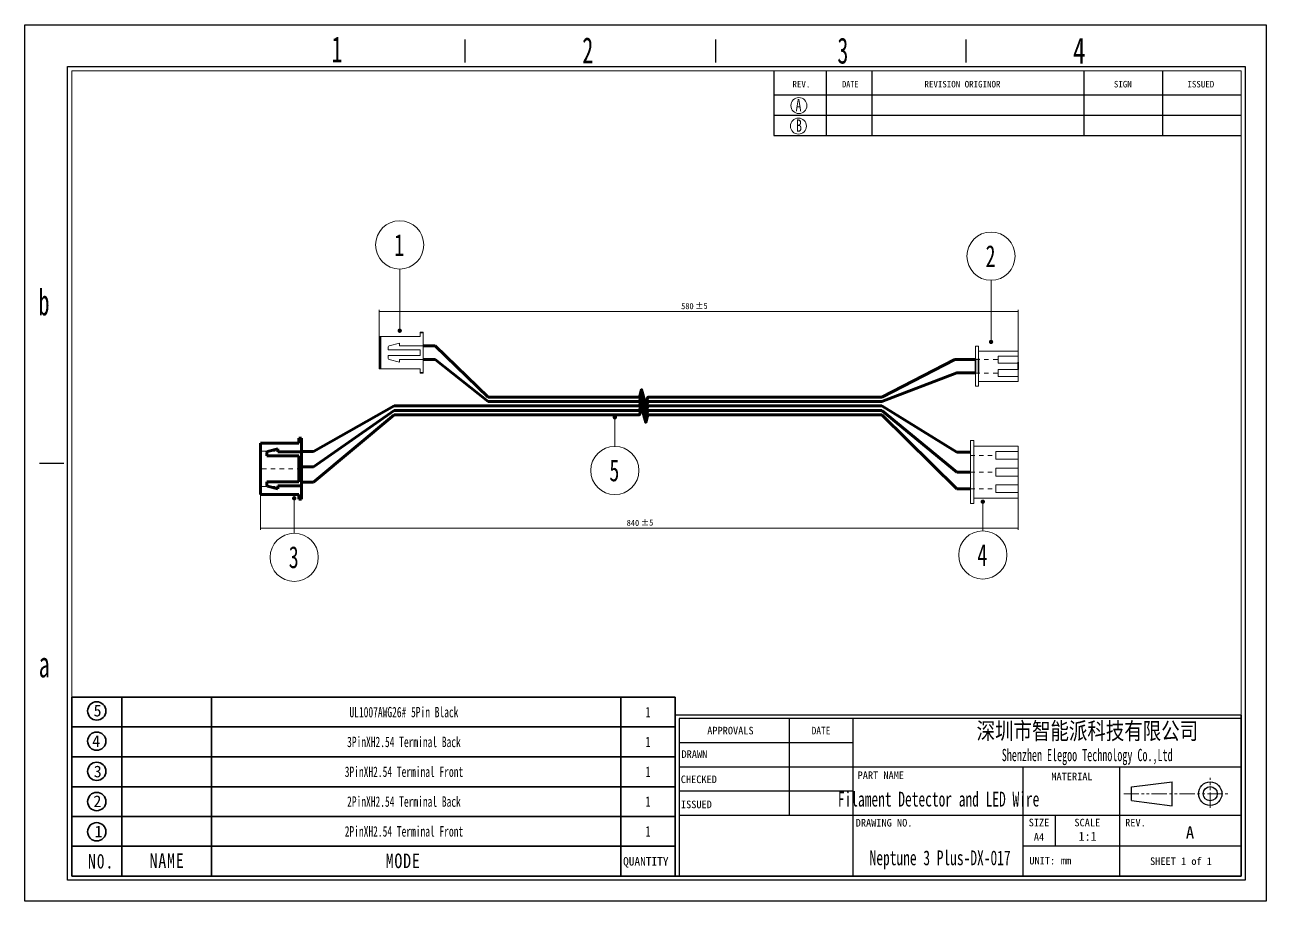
# Model space of a CAD drawing. Header units: millimetres. Extents: x 0 to 1350, y 0 to 243.
# Drawn here: x 1067.2 to 1350.4, y 2.1 to 202.2 of the extents above; entities that cross this region are included whole.
import ezdxf
from ezdxf.enums import TextEntityAlignment as Align

# ---------------------------------------------------------------- set-up
doc = ezdxf.new("R2010")
doc.units = ezdxf.units.MM
for name, pattern in [('双点画线', [22, 12, -2, 2, -2, 2, -2]), ('点画线', [18, 12, -2, 2, -2]), ('虚线', [2, 1, -1])]:
    doc.linetypes.add(name, pattern=pattern)
doc.layers.get('0').update_dxf_attribs({"lineweight": 35})
for name, color, linetype, lineweight in [('SLD-0', 179, 'Continuous', 30), ('中心线层', 1, '点画线', 18), ('尺寸线层', 3, 'Continuous', 18), ('粗实线层', 7, 'Continuous', 35), ('细实线层', 7, 'Continuous', 18)]:
    doc.layers.add(name, color=color, linetype=linetype, lineweight=lineweight)
doc.styles.add('SLDTEXTSTYLE0', font='', dxfattribs={"width": 0.7})
doc.styles.add('SLDTEXTSTYLE10', font='', dxfattribs={"width": 0.7865})
doc.styles.add('SLDTEXTSTYLE11', font='', dxfattribs={"width": 0.862222})
doc.styles.add('SLDTEXTSTYLE12', font='', dxfattribs={"width": 1.089})
doc.styles.add('SLDTEXTSTYLE13', font='', dxfattribs={"width": 0.805625})
doc.styles.add('SLDTEXTSTYLE2', font='', dxfattribs={"width": 0.469})
doc.styles.add('SLDTEXTSTYLE3', font='', dxfattribs={"width": 0.56})
doc.styles.add('SLDTEXTSTYLE4', font='', dxfattribs={"width": 0.40535})
doc.styles.add('SLDTEXTSTYLE5', font='', dxfattribs={"width": 0.7})
doc.styles.add('SLDTEXTSTYLE6', font='', dxfattribs={"width": 0.62})
doc.styles.add('SLDTEXTSTYLE7', font='', dxfattribs={"width": 0.9075})
doc.styles.add('SLDTEXTSTYLE8', font='', dxfattribs={"width": 0.484})
doc.styles.add('SLDTEXTSTYLE9', font='', dxfattribs={"width": 0.870455})
doc.styles.add('工程1', font='')
doc.styles.add('标准', font='', dxfattribs={"width": 0.667})
doc.styles.get('SLDTEXTSTYLE0').set_extended_font_data('宋体')
doc.styles.get('SLDTEXTSTYLE10').set_extended_font_data('宋体')
doc.styles.get('SLDTEXTSTYLE11').set_extended_font_data('宋体')
doc.styles.get('SLDTEXTSTYLE12').set_extended_font_data('宋体')
doc.styles.get('SLDTEXTSTYLE13').set_extended_font_data('宋体')
doc.styles.get('SLDTEXTSTYLE2').set_extended_font_data('宋体')
doc.styles.get('SLDTEXTSTYLE3').set_extended_font_data('宋体')
doc.styles.get('SLDTEXTSTYLE4').set_extended_font_data('宋体')
doc.styles.get('SLDTEXTSTYLE5').set_extended_font_data('宋体')
doc.styles.get('SLDTEXTSTYLE6').set_extended_font_data('宋体')
doc.styles.get('SLDTEXTSTYLE7').set_extended_font_data('宋体')
doc.styles.get('SLDTEXTSTYLE8').set_extended_font_data('宋体')
doc.styles.get('SLDTEXTSTYLE9').set_extended_font_data('宋体')
doc.styles.get('工程1').set_extended_font_data('宋体')
doc.styles.get('标准').set_extended_font_data('宋体')
doc.dimstyles.new('标准', dxfattribs={"dimscale": 0.4, "dimtxt": 3.5, "dimasz": 2.5, "dimexe": 1, "dimexo": 0, "dimtad": 1, "dimdsep": 46, "dimtxsty": '工程1', "dimblk": '_CAXARROW', "dimcen": 0, "dimdle": 4, "dimazin": 2, "dimtfac": 0.707107, "dimtdec": 3, "dimtmove": 2, "dimatfit": 3, "dimfxl": 1, "dimfrac": 2, "dimtolj": 1, "dimarcsym": 1})

# ---------------------------------------------------------------- blocks, each defined once
blk = doc.blocks.new('*X13')
at = {"color": 0, "char_height": 1.4, "attachment_point": 1, "style": '工程1'}
for s, insert, width in [('%%P5', (1220.13, 138.75), 12.0134), ('580', (1216.93, 138.68), 23.057)]:
    blk.add_mtext(s, dxfattribs=dict(at, insert=insert, width=width))
blk = doc.blocks.new('*X12')
at = {"layer": '尺寸线层', "linetype": 'Continuous'}
for points in [[(1148.04, 136.76), (1149.04, 136.88), (1149.04, 136.63)], [(1293.83, 136.76), (1292.83, 136.88), (1292.83, 136.63)]]:
    blk.add_hatch(color=0, dxfattribs=at).paths.add_polyline_path(points, flags=0)
at = {"layer": '尺寸线层', "color": 0, "linetype": 'Continuous'}
for p, q in [((1148.04, 131.06), (1148.04, 137.16)), ((1148.04, 136.76), (1293.83, 136.76)), ((1293.83, 127.68), (1293.83, 137.16))]:
    blk.add_line(p, q, dxfattribs=at)
at = {"layer": '尺寸线层', "color": 0}
blk.add_blockref('*X13', (0, 0), dxfattribs=at)
blk = doc.blocks.new('_CAXARROW')
blk.add_hatch(color=0).paths.add_polyline_path([(0, 0), (-1, 0.125), (-1, -0.125)], flags=0)
blk = doc.blocks.new('*X28')
at = {"color": 0, "char_height": 1.4, "attachment_point": 1, "style": '工程1'}
for s, insert, width in [('840', (1204.5, 89.19), 23.1821), ('%%P5', (1207.73, 89.27), 12.0134)]:
    blk.add_mtext(s, dxfattribs=dict(at, insert=insert, width=width))
blk = doc.blocks.new('*X27')
at = {"layer": '尺寸线层', "linetype": 'Continuous'}
for points in [[(1120.97, 87.27), (1121.97, 87.4), (1121.97, 87.15)], [(1293.83, 87.27), (1292.83, 87.4), (1292.83, 87.15)]]:
    blk.add_hatch(color=0, dxfattribs=at).paths.add_polyline_path(points, flags=0)
at = {"layer": '尺寸线层', "color": 0, "linetype": 'Continuous'}
for p, q in [((1120.97, 94.95), (1120.97, 86.87)), ((1293.83, 94.15), (1293.83, 86.87)), ((1120.97, 87.27), (1293.83, 87.27))]:
    blk.add_line(p, q, dxfattribs=at)
at = {"layer": '尺寸线层', "color": 0}
blk.add_blockref('*X28', (0, 0), dxfattribs=at)
blk = doc.blocks.new('*X29')
at = {"layer": '细实线层', "lineweight": 18}
h = blk.add_hatch(color=0, dxfattribs=at)
edge = h.paths.add_edge_path(flags=0)
edge.add_arc((0, 0), 0.5, 0, 360)
at = {"layer": '细实线层', "color": 0}
blk.add_line((0, 0), (0, 14.09), dxfattribs=at)
for start, end in [(90, 270), (270, 90)]:
    blk.add_arc((0, 19.59), 5.5, start, end, dxfattribs=at)
at = {"layer": '细实线层', "color": 0, "lineweight": 18, "insert": (0, 19.59), "char_height": 5, "width": 2.8506, "attachment_point": 5, "line_spacing_factor": 1.15057, "style": '标准'}
blk.add_mtext('\\T1.1;1', dxfattribs=at)
blk = doc.blocks.new('*X30')
at = {"layer": '细实线层', "lineweight": 18}
h = blk.add_hatch(color=0, dxfattribs=at)
edge = h.paths.add_edge_path(flags=0)
edge.add_arc((0, 0), 0.5, 0, 360)
at = {"layer": '细实线层', "color": 0}
blk.add_line((0, 0), (0, 14.09), dxfattribs=at)
for start, end in [(90, 270), (270, 90)]:
    blk.add_arc((0, 19.59), 5.5, start, end, dxfattribs=at)
at = {"layer": '细实线层', "color": 0, "lineweight": 18, "insert": (0, 19.59), "char_height": 5, "width": 3.1301, "attachment_point": 5, "line_spacing_factor": 1.15057, "style": '标准'}
blk.add_mtext('\\T1.1;2', dxfattribs=at)
blk = doc.blocks.new('*X31')
at = {"layer": '细实线层', "lineweight": 18}
h = blk.add_hatch(color=0, dxfattribs=at)
edge = h.paths.add_edge_path(flags=0)
edge.add_arc((0, 0), 0.5, 0, 360)
at = {"layer": '细实线层', "color": 0}
blk.add_line((0, 0), (0, -7.99), dxfattribs=at)
for start, end in [(90, 270), (270, 90)]:
    blk.add_arc((0, -13.49), 5.5, start, end, dxfattribs=at)
at = {"layer": '细实线层', "color": 0, "lineweight": 18, "insert": (0, -13.49), "char_height": 5, "width": 3.1301, "attachment_point": 5, "line_spacing_factor": 1.15057, "style": '标准'}
blk.add_mtext('\\T1.1;3', dxfattribs=at)
blk = doc.blocks.new('*X32')
at = {"layer": '细实线层', "lineweight": 18}
h = blk.add_hatch(color=0, dxfattribs=at)
edge = h.paths.add_edge_path(flags=0)
edge.add_arc((0, 0), 0.5, 0, 360)
at = {"layer": '细实线层', "color": 0}
blk.add_line((0, 0), (0, -6.66), dxfattribs=at)
for start, end in [(90, 270), (270, 90)]:
    blk.add_arc((0, -12.16), 5.5, start, end, dxfattribs=at)
at = {"layer": '细实线层', "color": 0, "lineweight": 18, "insert": (0, -12.16), "char_height": 5, "width": 3.3257, "attachment_point": 5, "line_spacing_factor": 1.15057, "style": '标准'}
blk.add_mtext('\\T1.1;4', dxfattribs=at)
blk = doc.blocks.new('*X33')
at = {"layer": '细实线层', "lineweight": 18}
h = blk.add_hatch(color=0, dxfattribs=at)
edge = h.paths.add_edge_path(flags=0)
edge.add_arc((0, 0), 0.5, 0, 360)
at = {"layer": '细实线层', "color": 0}
blk.add_line((0, 0), (0, -6.66), dxfattribs=at)
for start, end in [(90, 270), (270, 90)]:
    blk.add_arc((0, -12.16), 5.5, start, end, dxfattribs=at)
at = {"layer": '细实线层', "color": 0, "lineweight": 18, "insert": (0, -12.16), "char_height": 5, "width": 3.1301, "attachment_point": 5, "line_spacing_factor": 1.15057, "style": '标准'}
blk.add_mtext('\\T1.1;5', dxfattribs=at)
blk = doc.blocks.new('ELEGOO标题栏_1')
for p in [(133.85, 38.11), (0, 0)]:
    blk.add_line(p, (133.85, 0))
at = {"layer": 'SLD-0', "color": 0, "linetype": 'Continuous'}
for p, q in [((133.85, 38.11), (0, 38.11)), ((0, 38.11), (0, 0)), ((133.85, 37.29), (0.96, 37.29)), ((0.96, 37.29), (0.96, 0)), ((26.95, 37.29), (26.95, 14.34)), ((42.07, 37.29), (42.07, 0)), ((42.07, 31.55), (0.96, 31.55)), ((133.85, 25.81), (0.96, 25.81)), ((82.22, 25.81), (82.22, 0)), ((105.17, 0), (105.17, 25.81)), ((107.93, 21.13), (117.56, 22.32)), ((107.93, 17.89), (107.93, 21.13)), ((117.56, 16.63), (117.56, 22.32)), ((42.07, 20.08), (0.96, 20.08)), ((107.93, 17.89), (117.56, 16.63)), ((133.85, 14.34), (0.96, 14.34)), ((89.87, 14.34), (89.87, 7.17)), ((82.22, 7.17), (133.85, 7.17))]:
    blk.add_line(p, q, dxfattribs=at)
for radius in [2.77, 1.67]:
    blk.add_circle((126.54, 19.51), radius, dxfattribs=at)
at = {"layer": '中心线层', "color": 1, "linetype": '双点画线', "lineweight": 18, "ltscale": 0.3}
for p, q in [((126.54, 16.16), (126.54, 23.3)), ((106.1, 19.51), (130.7, 19.51))]:
    blk.add_line(p, q, dxfattribs=at)
at = {"layer": 'SLD-0', "color": 0}
for s, insert, char_height, width, attachment_point, style in [('{\\W1;APPROVALS}', (13.1, 35.34), 1.7927, 38.1779, 2, 'SLDTEXTSTYLE10'), ('DATE', (34.52, 35.34), 1.793, 17.8919, 2, 'SLDTEXTSTYLE7'), ('{\\W0.8;深圳市智能派科技有限公司}', (97.5, 36.37), 4, 133.1206, 2, 'SLDTEXTSTYLE0'), ('{\\W1;DRAWN}', (4.58, 29.77), 1.7927, 12.6788, 2, 'SLDTEXTSTYLE4'), ('{\\fsimsun|b1|i0|c134|p2;\\W0.6;Shenzhen Elegoo Technology Co.,Ltd}', (97.46, 30.12), 2.9104, 129.0935, 2, 'SLDTEXTSTYLE2'), ('{\\W1;CHECKED}', (5.63, 23.81), 1.7927, 17.6061, 2, 'SLDTEXTSTYLE4'), ('{\\W1;PART NAME}', (48.66, 24.78), 1.7927, 40.2352, 2, 'SLDTEXTSTYLE11'), ('{\\W1;MATERIAL}', (93.86, 24.48), 1.7927, 43.0109, 2, 'SLDTEXTSTYLE12'), ('{\\W1;ISSUED}', (5.05, 17.87), 1.7927, 14.7218, 2, 'SLDTEXTSTYLE4'), ('{\\W1;DRAWING NO.}', (49.43, 13.53), 1.7927, 46.8642, 2, 'SLDTEXTSTYLE9'), ('{\\W1;SIZE}', (86.06, 13.59), 1.793, 9.8746, 2, 'SLDTEXTSTYLE4'), ('{\\W1;SCALE}', (97.48, 13.58), 1.7927, 22.8456, 2, 'SLDTEXTSTYLE7'), ('{\\W1;REV.}', (108.87, 13.56), 1.793, 16.3741, 2, 'SLDTEXTSTYLE7'), ('{\\W1;A}', (120.78, 11.78), 2.91, 3.9348, 1, 'SLDTEXTSTYLE3'), ('{\\W1;A4}', (86.06, 10.18), 1.793, 4.9073, 2, 'SLDTEXTSTYLE4'), ('{\\W1;1:1}', (97.55, 10.49), 2.117, 7.7808, 2, 'SLDTEXTSTYLE3'), ('{\\W1;UNIT:}', (86.83, 4.57), 1.7927, 18.0042, 2, 'SLDTEXTSTYLE7'), ('{\\W1;mm}', (92.46, 4.58), 1.793, 5.0475, 2, 'SLDTEXTSTYLE8'), ('{\\W1;SHEET 1 of 1}', (119.64, 4.44), 1.7927, 47.0046, 2, 'SLDTEXTSTYLE13')]:
    blk.add_mtext(s, dxfattribs=dict(at, insert=insert, char_height=char_height, width=width, attachment_point=attachment_point, style=style))
at = {"layer": '尺寸线层', "color": 0, "style": '标准', "width": 0.667}
for tag, height, p in [('绘制者', 2, (21.79, 28.7)), ('绘图日期', 2, (34.51, 28.68)), ('审核者', 2, (21.8, 23.22)), ('审核日期', 2, (34.51, 22.95)), ('材质', 3.5, (94.1, 18.33)), ('发布者', 2, (21.79, 17.24)), ('发布日期', 2, (34.51, 17.21)), ('零件名称', 3.5, (62.32, 18.23)), ('图纸编号', 3.5, (62.68, 4.34))]:
    blk.add_attdef(tag, text='', height=height, dxfattribs=at).set_placement(p, align=Align.MIDDLE_CENTER)
blk = doc.blocks.new('更新记录栏_1')
at = {"layer": 'SLD-0', "color": 0, "linetype": 'Continuous'}
for p, q in [((-110.52, 0), (-110.52, -15.3)), ((-98.13, 0), (-98.13, -15.3)), ((-87.3, 0), (-87.3, -15.3)), ((-110.52, -5.74), (0, -5.74)), ((-110.52, -10.52), (0, -10.52)), ((-110.52, -15.3), (0, -15.3))]:
    blk.add_line(p, q, dxfattribs=at)
at = {"layer": 'SLD-0', "color": 0}
for p, q in [((-37.16, 0), (-37.16, -15.3)), ((-18.58, 0), (-18.58, -15.3))]:
    blk.add_line(p, q, dxfattribs=at)
at = {"layer": 'SLD-0', "color": 2, "lineweight": 0}
for centre in [(-104.56, -8.25), (-104.68, -13.1)]:
    blk.add_circle(centre, 1.89, dxfattribs=at)
at = {"layer": '粗实线层', "color": 0, "lineweight": 18}
for p in [(-110.52, 0), (0, -15.3)]:
    blk.add_line(p, (0, 0), dxfattribs=at)
at = {"layer": 'SLD-0', "color": 0, "attachment_point": 1, "style": 'SLDTEXTSTYLE10'}
for s, insert, char_height, width in [('{\\W1;REV.}', (-106.09, -2.41), 1.554, 12.2988), ('DATE', (-94.32, -2.41), 1.554, 13.4388), ('{\\W1;REVISION ORIGINOR}', (-74.87, -2.41), 1.5536, 57.5127), ('{\\W1;SIGN}', (-30.09, -2.41), 1.554, 12.3134), ('{\\W1;ISSUED}', (-12.7, -2.41), 1.5536, 19.59)]:
    blk.add_mtext(s, dxfattribs=dict(at, insert=insert, char_height=char_height, width=width))
at = {"layer": 'SLD-0', "color": 2, "char_height": 2.9, "attachment_point": 1, "style": 'SLDTEXTSTYLE5'}
for s, insert, width in [('A', (-105.34, -6.68), 3.5956), ('B', (-105.23, -11.54), 3.5381)]:
    blk.add_mtext(s, dxfattribs=dict(at, insert=insert, width=width))
at = {"layer": '尺寸线层', "color": 0, "style": '标准', "width": 0.667}
for tag, p in [('日期A', (-92.71, -8.13)), ('A版本更新内容', (-62.23, -8.13)), ('标记A', (-27.87, -8.13)), ('发布者A', (-9.29, -8.13)), ('日期B', (-92.71, -12.91)), ('A版本更新内容', (-62.23, -12.91)), ('标记B', (-27.87, -12.91)), ('发布者B', (-9.29, -12.91))]:
    blk.add_attdef(tag, text='', height=1.5, dxfattribs=at).set_placement(p, align=Align.MIDDLE_CENTER)
blk = doc.blocks.new('图框_1')
at = {"layer": 'SLD-0', "color": 0}
for p, q in [((0, 207.38), (293.52, 207.38)), ((0, 0), (0, 207.38)), ((293.52, 207.38), (293.52, 0)), ((293.52, 0), (0, 0))]:
    blk.add_line(p, q, dxfattribs=at)
at = {"layer": 'SLD-0', "color": 0, "linetype": 'Continuous'}
for p, q in [((104.11, 198.49), (104.11, 203.88)), ((163.36, 198.49), (163.36, 203.88)), ((222.61, 198.49), (222.61, 203.88)), ((10.1, 4.94), (10.1, 197.5)), ((10.1, 197.5), (288.58, 197.5)), ((288.58, 197.5), (288.58, 4.94)), ((9.21, 103.56), (3.48, 103.56)), ((288.58, 4.94), (10.1, 4.94))]:
    blk.add_line(p, q, dxfattribs=at)
at = {"layer": 'SLD-0', "color": 0, "lineweight": 15}
for p, q in [((11.08, 5.93), (11.08, 196.52)), ((11.08, 196.52), (287.59, 196.52)), ((287.59, 196.52), (287.59, 5.93)), ((287.59, 5.93), (11.08, 5.93))]:
    blk.add_line(p, q, dxfattribs=at)
at = {"layer": 'SLD-0', "color": 0, "char_height": 6.17, "attachment_point": 1}
for s, insert, width, style in [('1', (72.52, 204.68), 3.1728, 'SLDTEXTSTYLE6'), ('2', (131.8, 204.43), 6.4014, 'SLDTEXTSTYLE6'), ('3', (192.12, 204.37), 6.3735, 'SLDTEXTSTYLE6'), ('4', (247.85, 204.37), 7.6545, 'SLDTEXTSTYLE5'), ('b', (3.24, 144.8), 6.4386, 'SLDTEXTSTYLE6'), ('a', (3.29, 59.13), 6.3735, 'SLDTEXTSTYLE6')]:
    blk.add_mtext(s, dxfattribs=dict(at, insert=insert, width=width, style=style))
blk = doc.blocks.new('图框1_1')
at = {"layer": '粗实线层', "color": 0}
blk.add_blockref('图框_1', (0, 0), dxfattribs=at)
blk = doc.blocks.new('明细栏_1')
at = {"layer": '粗实线层', "color": 0}
for p, q in [((144.46, 42.89), (0, 42.89)), ((0, 0), (0, 42.89)), ((12, 42.89), (12, 0)), ((33.51, 42.89), (33.51, 0)), ((131.49, 42.89), (131.49, 0)), ((144.46, 42.89), (144.46, 0)), ((144.46, 35.74), (0, 35.74)), ((144.46, 28.59), (0, 28.59)), ((144.46, 21.44), (0, 21.44)), ((0, 14.3), (0, 21.44)), ((144.46, 14.3), (0, 14.3)), ((144.46, 7.17), (0, 7.17)), ((144.46, 0), (0, 0))]:
    blk.add_line(p, q, dxfattribs=at)
for centre in [(6, 39.59), (6, 32.35), (6, 25.11), (6, 17.87), (6, 10.63)]:
    blk.add_circle(centre, 2.19, dxfattribs=at)
at = {"layer": '尺寸线层', "color": 0, "char_height": 2.8, "attachment_point": 1, "line_spacing_factor": 1.15057, "style": '标准'}
for s, insert, width in [('\\T1.1;{\\fsimsun|b1|i0|c134|p2;\\W1;5}', (5.24, 41.07), 1.5173), ('\\T1.1;{\\fsimsun|b1|i0|c134|p2;\\W1;4}', (4.9, 33.74), 1.7207), ('\\T1.1;{\\fsimsun|b1|i0|c134|p2;\\W1;3}', (5.27, 26.48), 1.5173), ('\\T1.1;{\\fsimsun|b1|i0|c134|p2;\\W1;2}', (5.2, 19.34), 1.5486), ('\\T1.1;{\\fsimsun|b1|i0|c134|p2;\\W1;1}', (5.48, 12.1), 1.3013)]:
    blk.add_mtext(s, dxfattribs=dict(at, insert=insert, width=width))
at = {"layer": '尺寸线层', "color": 3, "attachment_point": 1, "line_spacing_factor": 1.15057, "style": '标准'}
for s, insert, char_height, width in [('\\T1.1;{\\fsimsun|b1|i0|c134|p2;\\W0.8;\\C0;N0.}', (3.88, 5.33), 3.5, 5.1088), ('\\T1.1;{\\fsimsun|b1|i0|c134|p2;\\W0.8;\\C0;NAME}', (18.64, 5.48), 3.5, 8.4532), ('\\T1.1;{\\fsimsun|b1|i0|c134|p2;\\W0.8;\\C0;MODE}', (75.17, 5.42), 3.5, 8.4532), ('{\\fSimSun|b1|i0|c134|p2;\\W1;\\T1;\\C0;QUANTITY}', (132.02, 4.55), 2, 11.2737)]:
    blk.add_mtext(s, dxfattribs=dict(at, insert=insert, char_height=char_height, width=width))
at = {"layer": '尺寸线层', "color": 0, "style": '标准', "width": 0.667}
for tag, p in [('名称5', (22.75, 39.31)), ('规格5', (79.55, 39.31)), ('数量5 ', (137.97, 39.31)), ('名称4', (22.75, 32.17)), ('规格4 ', (79.55, 32.17)), ('数量4', (137.97, 32.17)), ('名称3', (22.75, 25.02)), ('规格3', (79.55, 25.02)), ('数量3', (137.97, 25.02)), ('名称2', (22.75, 17.87)), ('规格2', (79.55, 17.87)), ('数量2', (137.97, 17.87)), ('名称1', (22.75, 10.73)), ('规格1', (79.55, 10.73)), ('数量1', (137.97, 10.73))]:
    blk.add_attdef(tag, text='', height=2.5, dxfattribs=at).set_placement(p, align=Align.MIDDLE_CENTER)

msp = doc.modelspace()

# ---------------------------------------------------------------- linework, layer by layer
at = {"color": 0, "linetype": 'Continuous', "lineweight": 15}
for p, q in [((1148.039, 131.06), (1148.039, 123.63)), ((1148.167, 131.06), (1148.039, 131.06)), ((1148.167, 123.63), (1148.167, 131.06)), ((1148.167, 131.06), (1148.423, 131.06)), ((1148.423, 131.06), (1148.423, 123.63)), ((1148.423, 131.06), (1157.39, 131.06)), ((1157.39, 132.021), (1158.03, 132.021)), ((1157.39, 131.892), (1157.39, 132.021)), ((1157.39, 131.892), (1157.39, 131.06)), ((1158.03, 131.892), (1157.39, 131.892)), ((1158.03, 132.021), (1158.03, 131.892)), ((1158.03, 128.882), (1158.03, 131.892)), ((1150.088, 128.682), (1150.088, 127.986)), ((1150.088, 127.986), (1157.39, 127.986)), ((1150.282, 128.931), (1152.65, 129.523)), ((1152.65, 129.523), (1152.65, 128.882)), ((1158.03, 128.882), (1152.65, 128.882)), ((1157.39, 127.986), (1157.39, 126.705)), ((1158.03, 125.808), (1158.03, 128.882)), ((1150.088, 126.705), (1150.088, 126.008)), ((1157.39, 126.705), (1150.088, 126.705)), ((1150.282, 125.759), (1152.65, 125.167)), ((1152.65, 125.167), (1152.65, 125.808)), ((1152.65, 125.808), (1158.03, 125.808)), ((1158.03, 122.798), (1158.03, 125.808)), ((1148.167, 123.63), (1148.039, 123.63)), ((1148.423, 123.63), (1148.167, 123.63)), ((1157.39, 123.63), (1148.423, 123.63)), ((1157.39, 123.63), (1157.39, 122.798)), ((1157.39, 122.798), (1158.03, 122.798)), ((1157.39, 122.67), (1157.39, 122.798)), ((1158.03, 122.67), (1157.39, 122.67)), ((1158.03, 122.798), (1158.03, 122.67))]:
    msp.add_line(p, q, dxfattribs=at)
at = {"color": 0, "linetype": 'Continuous', "lineweight": 70}
for p, q in [((1122.573, 104.763), (1124.941, 105.355)), ((1124.941, 105.355), (1124.941, 104.714)), ((1122.379, 103.818), (1122.379, 104.514)), ((1129.68, 103.818), (1122.379, 103.818)), ((1124.941, 104.714), (1130.321, 104.714)), ((1122.379, 97.83), (1122.379, 97.133)), ((1129.68, 97.83), (1122.379, 97.83)), ((1122.573, 96.884), (1124.941, 96.292)), ((1124.941, 96.292), (1124.941, 96.933)), ((1124.941, 96.933), (1130.321, 96.933))]:
    msp.add_line(p, q, dxfattribs=at)
at = {"color": 0, "linetype": 'Continuous', "lineweight": 15}
for centre, start, end in [((1150.344, 128.682), 104.03624, 180), ((1150.344, 126.008), 180, 255.96376)]:
    msp.add_arc(centre, 0.256, start, end, dxfattribs=at)
at = {"color": 0, "linetype": 'Continuous', "lineweight": 70}
for centre, start, end in [((1122.635, 104.514), 104.03624, 180), ((1122.635, 97.133), 180, 255.96376)]:
    msp.add_arc(centre, 0.256, start, end, dxfattribs=at)
at = {"layer": '粗实线层', "color": 0, "lineweight": 70}
for p, q in [((1158.03, 128.882), (1160.782, 128.882)), ((1158.03, 125.808), (1160.782, 125.808)), ((1262.729, 117.175), (1279.354, 125.776)), ((1284.096, 125.776), (1279.354, 125.776)), ((1262.729, 116.175), (1279.809, 122.746)), ((1279.809, 122.746), (1284.096, 122.746)), ((1133.073, 104.754), (1151.419, 115.175)), ((1151.419, 114.175), (1133.073, 101.258)), ((1262.729, 115.175), (1279.809, 104.632)), ((1133.073, 97.749), (1151.419, 113.175)), ((1262.729, 113.175), (1279.809, 96.288)), ((1130.321, 107.789), (1129.68, 107.789)), ((1129.68, 107.789), (1129.68, 106.7)), ((1130.321, 107.789), (1130.321, 100.046)), ((1120.97, 106.7), (1129.68, 106.7)), ((1120.97, 100.046), (1120.97, 106.7)), ((1129.68, 100.046), (1129.68, 103.818)), ((1120.97, 94.947), (1120.97, 100.046)), ((1129.68, 97.83), (1129.68, 100.046)), ((1130.321, 100.046), (1130.321, 93.859)), ((1129.68, 94.947), (1120.97, 94.947)), ((1129.68, 93.859), (1129.68, 94.947)), ((1130.321, 93.859), (1129.68, 93.859))]:
    msp.add_line(p, q, dxfattribs=at)
at = {"layer": '粗实线层', "color": 0, "lineweight": 15}
for p, q in [((1284.096, 128.816), (1284.762, 128.816)), ((1284.096, 125.776), (1284.096, 128.816)), ((1284.762, 128.816), (1284.762, 127.682)), ((1284.762, 127.682), (1293.828, 127.682)), ((1284.762, 127.682), (1284.762, 125.776)), ((1293.828, 127.682), (1293.828, 124.976)), ((1293.828, 126.575), (1289.295, 126.575)), ((1289.295, 126.575), (1289.295, 124.976)), ((1289.295, 124.976), (1293.828, 124.976)), ((1293.828, 124.976), (1293.828, 126.575)), ((1284.096, 119.661), (1284.096, 122.701)), ((1284.762, 122.701), (1284.762, 119.661)), ((1289.295, 123.501), (1293.828, 123.501)), ((1289.295, 121.901), (1289.295, 123.501)), ((1289.295, 123.501), (1293.828, 123.501)), ((1293.828, 121.901), (1289.295, 121.901)), ((1293.828, 123.501), (1293.828, 121.901)), ((1293.828, 123.501), (1293.828, 120.794)), ((1284.096, 119.661), (1284.762, 119.661)), ((1293.828, 120.794), (1284.762, 120.794)), ((1282.928, 107.292), (1283.675, 107.292)), ((1282.928, 92.884), (1282.928, 107.292)), ((1283.675, 107.292), (1283.675, 106.023)), ((1283.675, 106.023), (1293.828, 106.023)), ((1283.675, 106.023), (1283.675, 92.884)), ((1293.828, 106.023), (1293.828, 94.153)), ((1293.828, 104.784), (1288.751, 104.784)), ((1288.751, 104.784), (1288.751, 102.992)), ((1288.751, 102.992), (1293.828, 102.992)), ((1293.828, 102.992), (1293.828, 104.784)), ((1293.828, 100.977), (1288.751, 100.977)), ((1288.751, 100.977), (1288.751, 99.185)), ((1288.751, 99.185), (1293.828, 99.185)), ((1293.828, 99.185), (1293.828, 100.977)), ((1288.751, 97.184), (1293.828, 97.184)), ((1288.751, 95.393), (1288.751, 97.184)), ((1288.751, 97.184), (1293.828, 97.184)), ((1293.828, 97.184), (1293.828, 95.393)), ((1293.828, 94.153), (1283.675, 94.153)), ((1293.828, 95.393), (1288.751, 95.393)), ((1282.928, 92.884), (1283.675, 92.884))]:
    msp.add_line(p, q, dxfattribs=at)
at = {"layer": '粗实线层', "color": 0}
for p, q in [((1284.096, 126.016), (1284.096, 122.701)), ((1284.762, 126.016), (1284.762, 122.701)), ((1293.828, 125.216), (1293.828, 123.501))]:
    msp.add_line(p, q, dxfattribs=at)
at = {"layer": '粗实线层', "color": 8, "linetype": '虚线', "lineweight": 18}
for p, q in [((1284.096, 125.776), (1289.295, 125.776)), ((1284.096, 122.701), (1289.295, 122.701)), ((1130.321, 104.868), (1120.97, 104.868)), ((1282.928, 103.888), (1288.751, 103.888)), ((1130.321, 100.824), (1120.97, 100.824)), ((1282.928, 100.081), (1288.751, 100.081)), ((1130.321, 96.78), (1120.97, 96.78)), ((1282.928, 96.288), (1288.751, 96.288))]:
    msp.add_line(p, q, dxfattribs=at)
at = {"layer": '粗实线层', "color": 0, "linetype": 'Continuous', "lineweight": 70}
for p, q in [((1262.729, 114.175), (1279.866, 100.081)), ((1130.321, 104.754), (1133.073, 104.754)), ((1282.928, 104.632), (1279.809, 104.632)), ((1130.321, 101.258), (1133.073, 101.258)), ((1282.928, 100.081), (1279.866, 100.081)), ((1130.321, 97.749), (1133.073, 97.749)), ((1282.928, 96.288), (1279.809, 96.288))]:
    msp.add_line(p, q, dxfattribs=at)
at = {"layer": '细实线层', "lineweight": 70}
for p, q in [((1172.898, 117.175), (1160.782, 128.882)), ((1160.782, 125.808), (1172.898, 116.175))]:
    msp.add_line(p, q, dxfattribs=at)
for points in [[(1262.729, 115.175), (1209.304, 115.175), (1208.835, 113.425), (1207.898, 116.925), (1207.429, 115.175), (1151.419, 115.175)], [(1172.898, 117.175), (1207.429, 117.175), (1207.898, 118.925), (1208.835, 115.425), (1209.304, 117.175), (1262.729, 117.175)], [(1262.729, 116.175), (1209.304, 116.175), (1208.835, 114.425), (1207.898, 117.925), (1207.429, 116.175), (1172.898, 116.175)], [(1151.419, 114.175), (1207.429, 114.175), (1207.898, 115.925), (1208.835, 112.425), (1209.304, 114.175), (1262.729, 114.175)], [(1262.729, 113.175), (1209.304, 113.175), (1208.835, 111.425), (1207.898, 114.925), (1207.429, 113.175), (1151.419, 113.175)]]:
    msp.add_lwpolyline(points, dxfattribs=at)

# ---------------------------------------------------------------- block references
at = {"xscale": 0.964990897734145, "yscale": 0.964990897734145, "zscale": 0.964990897734145}
msp.add_blockref('ELEGOO标题栏_1', (1215.533, 7.812), dxfattribs=at).add_auto_attribs({'零件名称': 'Filament Detector and LED Wire', '图纸编号': 'Neptune 3 Plus-DX-017'})
at = {"layer": '粗实线层', "color": 0, "xscale": 0.964990897734145, "yscale": 0.964990897734145, "zscale": 0.964990897734145}
for name, p in [('图框1_1', (1067.176, 2.094)), ('更新记录栏_1', (1344.698, 191.731))]:
    msp.add_blockref(name, p, dxfattribs=at)
at = {"layer": '粗实线层', "color": 0, "xscale": 0.9529514990850049, "yscale": 0.9529514990850049, "zscale": 0.9529514990850049}
msp.add_blockref('明细栏_1', (1077.872, 7.812), dxfattribs=at).add_auto_attribs({'规格1': '2PinXH2.54 Terminal Front', '数量1': '1', '规格2': '2PinXH2.54 Terminal Back', '规格3': '3PinXH2.54 Terminal Front', '规格4 ': '3PinXH2.54 Terminal Back', '规格5': 'UL1007AWG26# 5Pin Black', '数量2': '1', '数量3': '1', '数量4': '1', '数量5 ': '1'})
at = {"layer": '细实线层'}
for name, p in [('*X29', (1152.709, 132.363)), ('*X30', (1287.635, 129.799)), ('*X33', (1201.8, 112.598)), ('*X31', (1128.642, 94.104)), ('*X32', (1285.756, 93.315))]:
    msp.add_blockref(name, p, dxfattribs=at)

# ---------------------------------------------------------------- dimensions: what is measured, and where the dimension line sits
at = {"layer": '尺寸线层', "color": 0}
dim = msp.add_linear_dim(base=(1293.828, 136.757), p1=(1148.039, 131.06), p2=(1293.828, 127.682), angle=0, text='\\A1;580{\\H1x;%%P5}', dimstyle='标准', override={"dimsah": 1, "dimtfac": 1, "dimtfill": 1, "dimtzin": 8}, dxfattribs=at)
dim.commit()
dim.dimension.update_dxf_attribs({"geometry": '*X12', "text_midpoint": (1219.81, 136.757), "dimtype": 160})
dim = msp.add_linear_dim(base=(1293.828, 87.271), p1=(1120.97, 94.947), p2=(1293.828, 94.153), angle=0, text='\\A1;840{\\H1x;%%P5}', dimstyle='标准', override={"dimsah": 1, "dimtfac": 1, "dimtfill": 1, "dimtzin": 8}, dxfattribs=at)
dim.commit()
dim.dimension.update_dxf_attribs({"geometry": '*X27', "text_midpoint": (1207.399, 87.271)})

doc.saveas('drawing.dxf')
